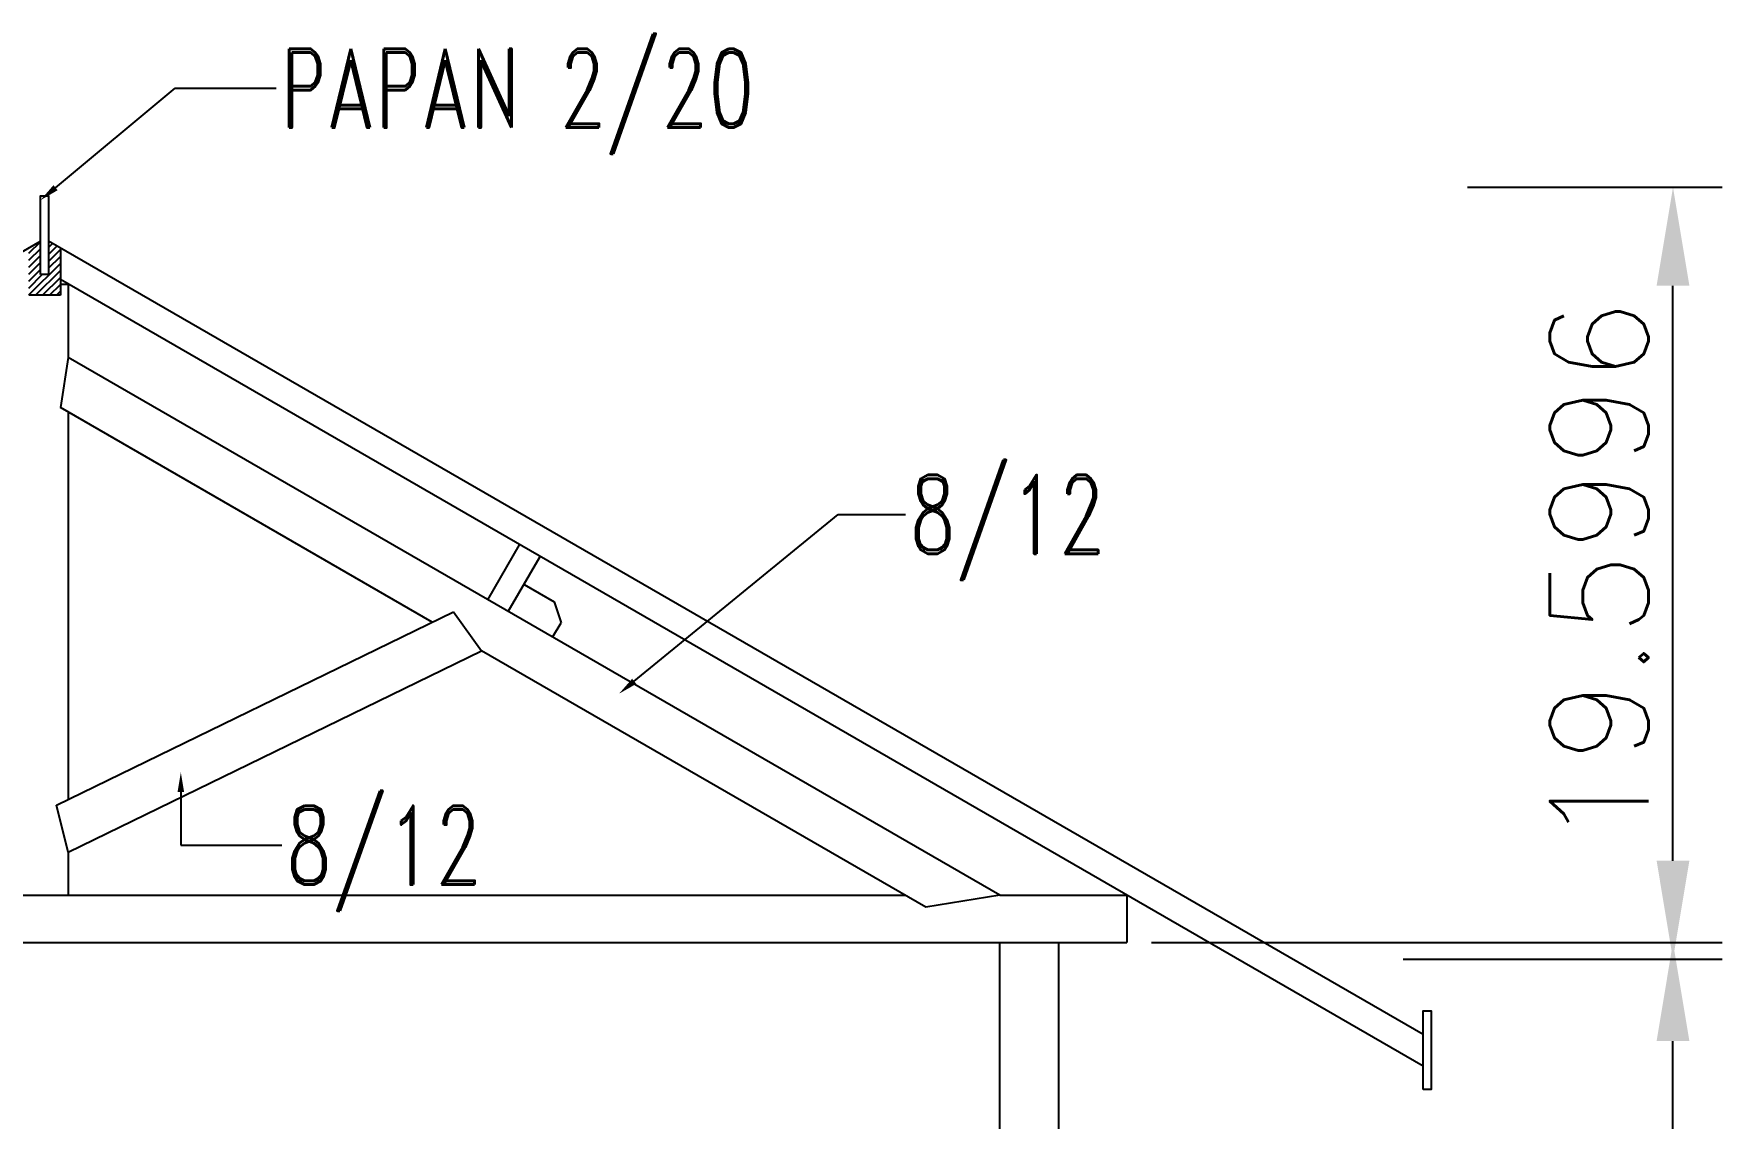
# Model space of a CAD drawing. Header units: metres. Extents: x -50 to 791, y -10 to 584.
# Drawn here: x 333.68 to 376.54, y 394.11 to 421.65 of the extents above; entities that cross this region are included whole.
import ezdxf
from ezdxf.enums import TextEntityAlignment as Align

# ---------------------------------------------------------------- set-up
doc = ezdxf.new("R2010")
doc.units = ezdxf.units.M
doc.layers.get('0').update_dxf_attribs({"linetype": 'CONTINUOUS'})
doc.layers.get('DEFPOINTS').update_dxf_attribs({"linetype": 'CONTINUOUS'})
for name, color, linetype in [('ARSIR', 30, 'CONTINUOUS'), ('ATAP', 14, 'CONTINUOUS'), ('DIM', 7, 'CONTINUOUS'), ('PAS', 4, 'CONTINUOUS')]:
    doc.layers.add(name, color=color, linetype=linetype)
doc.styles.add('ROMAND', font='ROMAND.shx', dxfattribs={"width": 0.7})
doc.styles.get("Standard").update_dxf_attribs({"font": 'Simplex.shx'})
doc.dimstyles.get("Standard").update_dxf_attribs({"dimtxt": 0.18, "dimasz": 0.18, "dimexe": 0.18, "dimexo": 0.0625, "dimgap": 0.09, "dimtad": 0, "dimtih": 1, "dimtoh": 1, "dimdec": 4, "dimzin": 0, "dimdsep": 46, "dimtxsty": 'Standard', "dimcen": 0.09, "dimadec": 0, "dimazin": 0, "dimtfac": 1, "dimtdec": 4, "dimtofl": 0, "dimtmove": 0, "dimatfit": 3, "dimfxl": 1, "dimtolj": 1, "dimtzin": 0, "dimarcsym": 0})

# ---------------------------------------------------------------- blocks, each defined once
blk = doc.blocks.new('*D34')
at = {"color": 0, "linetype": 'ByBlock'}
for p, q in [((362.054, 398.568), (376.544, 398.568)), ((375.294, 370.768), (375.294, 396.068)), ((369.576, 368.268), (376.544, 368.268))]:
    blk.add_line(p, q, dxfattribs=at)
for points in [[(374.878, 396.068), (375.711, 396.068), (375.294, 398.568)], [(374.878, 370.768), (375.711, 370.768), (375.294, 368.268)]]:
    blk.add_solid(points, dxfattribs=at)
at = {"layer": 'DEFPOINTS', "color": 0, "linetype": 'ByBlock'}
for p in [(361.429, 398.568), (375.294, 398.568), (368.951, 368.268)]:
    blk.add_point(p, dxfattribs=at)
at = {"color": 0, "linetype": 'ByBlock', "insert": (373.419, 383.418), "char_height": 2.5, "attachment_point": 5, "rotation": 90}
blk.add_mtext('\\A1;30.3000', dxfattribs=at)
blk = doc.blocks.new('*D35')
at = {"color": 0, "linetype": 'ByBlock'}
for p, q in [((370.079, 417.747), (376.544, 417.747)), ((375.294, 400.647), (375.294, 415.247)), ((368.443, 398.147), (376.544, 398.147))]:
    blk.add_line(p, q, dxfattribs=at)
for points in [[(374.878, 415.247), (375.711, 415.247), (375.294, 417.747)], [(374.878, 400.647), (375.711, 400.647), (375.294, 398.147)]]:
    blk.add_solid(points, dxfattribs=at)
at = {"layer": 'DEFPOINTS', "color": 0, "linetype": 'ByBlock'}
for p in [(369.454, 417.747), (375.294, 417.747), (367.818, 398.147)]:
    blk.add_point(p, dxfattribs=at)
at = {"color": 0, "linetype": 'ByBlock', "insert": (373.419, 407.947), "char_height": 2.5, "attachment_point": 5, "rotation": 90}
blk.add_mtext('\\A1;19.5996', dxfattribs=at)
blk = doc.blocks.new('*X29')
at = {"color": 0}
for p, q in [((290.04, 385.322), (290.34, 385.622)), ((290.04, 385.146), (290.34, 385.446)), ((290.54, 385.469), (290.644, 385.573)), ((290.54, 385.292), (290.756, 385.508)), ((290.54, 385.115), (290.84, 385.415)), ((290.04, 384.969), (290.34, 385.269)), ((290.04, 384.792), (290.34, 385.092)), ((290.04, 384.262), (290.84, 385.062)), ((290.54, 384.939), (290.84, 385.239)), ((290.04, 384.615), (290.34, 384.915)), ((290.04, 384.439), (290.381, 384.78)), ((290.211, 384.256), (290.84, 384.885)), ((290.388, 384.256), (290.84, 384.708)), ((290.565, 384.256), (290.84, 384.531)), ((290.741, 384.256), (290.84, 384.355))]:
    blk.add_line(p, q, dxfattribs=at)

msp = doc.modelspace()

# ---------------------------------------------------------------- linework, layer by layer
at = {"layer": 'ATAP'}
for p, q in [((298.95093, 396.23423), (333.85093, 416.38375)), ((368.95093, 396.23423), (334.05093, 416.38375)), ((334.35093, 416.20755), (334.35093, 415.00755)), ((368.95093, 395.42594), (334.35093, 415.40226)), ((334.35093, 415.00755), (333.55093, 415.00755)), ((334.35093, 415.28679), (334.55093, 415.28679)), ((334.55093, 415.28679), (334.55093, 413.42283)), ((334.55093, 413.42283), (334.35093, 412.15266)), ((358.20093, 399.7685), (334.55093, 413.42283)), ((343.78844, 406.70391), (334.35093, 412.15266)), ((334.55093, 412.03719), (334.55093, 402.20097)), ((345.20422, 407.27215), (346.01134, 408.67012)), ((345.72384, 406.97215), (346.53095, 408.37012)), ((346.12384, 407.66497), (346.89122, 407.22192)), ((334.25093, 402.05473), (344.33065, 406.96822)), ((344.33065, 406.96822), (345.04216, 405.98008)), ((346.89122, 407.22192), (347.06265, 406.69104)), ((346.84967, 406.32215), (347.06265, 406.69104)), ((334.55093, 400.86599), (345.04216, 405.98008)), ((356.32054, 399.4685), (345.04216, 405.98008)), ((334.55093, 400.86599), (334.25093, 402.05473)), ((334.55093, 400.86599), (334.55093, 399.7685)), ((312.10093, 399.7685), (355.80093, 399.7685)), ((358.20093, 399.7685), (356.32054, 399.4685)), ((358.20093, 399.7685), (361.42939, 399.7685)), ((361.42939, 399.7685), (361.42939, 398.5685)), ((306.47247, 398.5685), (361.42939, 398.5685))]:
    msp.add_line(p, q, dxfattribs=at)
for points in [[(333.85093, 415.53152), (333.85093, 417.53152), (334.05093, 417.53152), (334.05093, 415.53152)], [(368.95273, 394.83786), (368.95273, 396.83786), (369.15273, 396.83786), (369.15273, 394.83786)]]:
    msp.add_lwpolyline(points, close=True, dxfattribs=at)
at = {"layer": 'DIM', "color": 40}
for p, q in [((334.22842, 417.7373), (337.26695, 420.2656)), ((337.26695, 420.2656), (339.8341, 420.2656)), ((348.92068, 405.20265), (354.09608, 409.44276)), ((354.09608, 409.44276), (355.80751, 409.44276)), ((337.40957, 402.3921), (337.40957, 401.04082)), ((337.40957, 401.04082), (339.97672, 401.04082))]:
    msp.add_line(p, q, dxfattribs=at)
for points in [[(334.28172, 417.67324), (334.17512, 417.80136), (333.84407, 417.41749)], [(348.97349, 405.13819), (348.86787, 405.26712), (348.53391, 404.88578)], [(337.32623, 402.3921), (337.4929, 402.3921), (337.40957, 402.8921)]]:
    msp.add_solid(points, dxfattribs=at)
at = {"layer": 'PAS'}
for p, q in [((358.20093, 366.7685), (358.20093, 398.5685)), ((359.70093, 366.7685), (359.70093, 398.5685))]:
    msp.add_line(p, q, dxfattribs=at)

# ---------------------------------------------------------------- block references
at = {"layer": 'ARSIR'}
msp.add_blockref('*X29', (43.51109, 30.75128), dxfattribs=at)

# ---------------------------------------------------------------- texts
at = {"layer": 'DIM', "color": 5, "style": 'ROMAND', "width": 0.7}
msp.add_text('PAPAN 2/20', height=2, rotation=360, dxfattribs=at).set_placement((339.9241, 420.2656), align=Align.MIDDLE_LEFT)
for p in [(355.89751, 409.44276), (340.06672, 401.04082)]:
    msp.add_text('8/12', height=2, dxfattribs=at).set_placement(p, align=Align.MIDDLE_LEFT)

# ---------------------------------------------------------------- dimensions: what is measured, and where the dimension line sits
at = {"layer": 'DIM'}
for base, p1, p2, picture, middle in [((375.29445, 417.74684), (367.81796, 398.14725), (369.45372, 417.74684), '*D35', (373.41945, 407.94704)), ((375.29445, 398.5685), (368.95093, 368.2685), (361.42939, 398.5685), '*D34', (373.41945, 383.4185))]:
    dim = msp.add_linear_dim(base=base, p1=p1, p2=p2, angle=90, dimstyle='Standard', override={"dimtxt": 2.5, "dimasz": 2.5, "dimexe": 1.25, "dimexo": 0.625, "dimgap": 0.625, "dimtad": 1, "dimtih": 0, "dimtoh": 0, "dimlunit": 6, "dimcen": 2.5, "dimtofl": 1}, dxfattribs=at)
    dim.commit()
    dim.dimension.update_dxf_attribs({"geometry": picture, "text_midpoint": middle})

doc.saveas('drawing.dxf')
